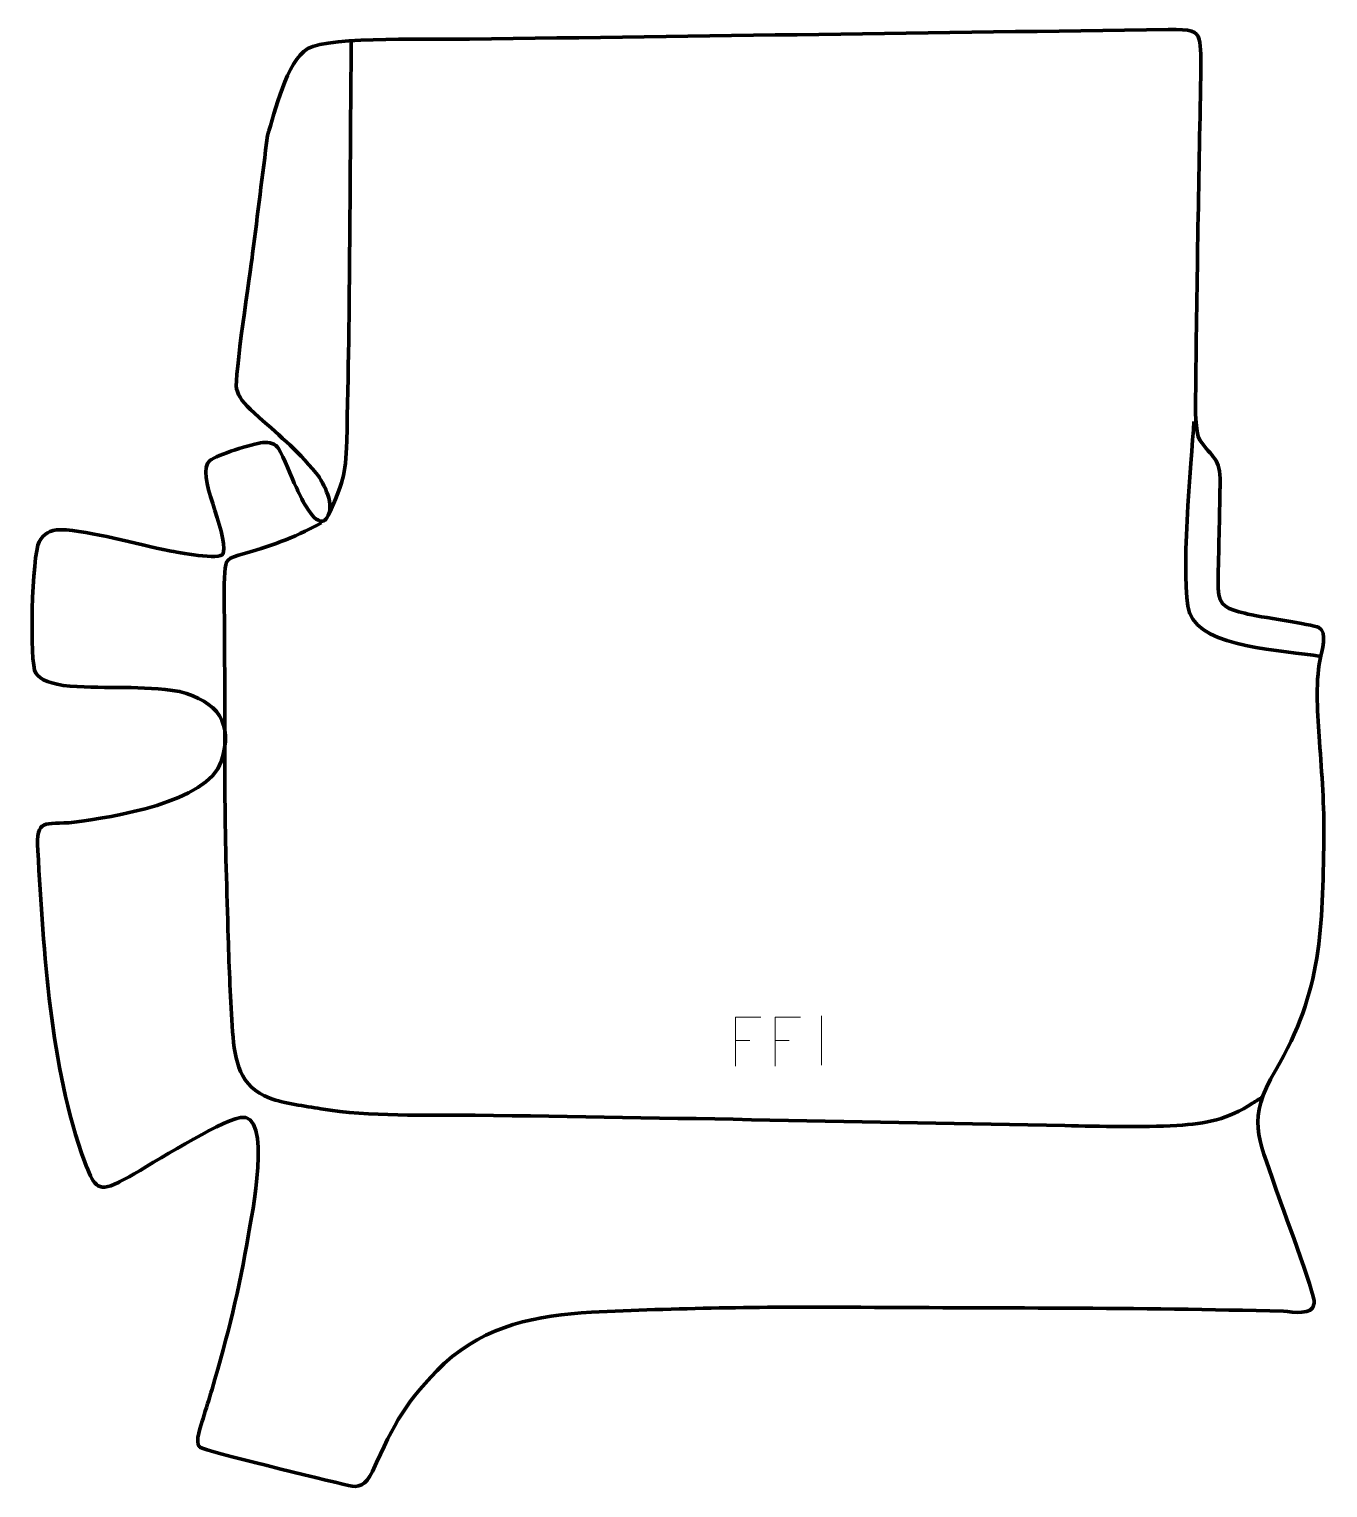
# Model space of a CAD drawing. Header units: millimetres. Extents: x -658 to 1, y -144 to 596.
import ezdxf

# ---------------------------------------------------------------- set-up
doc = ezdxf.new("R2010")
doc.units = ezdxf.units.MM
doc.header["$MEASUREMENT"] = 0
doc.layers.add('layer 1', color=7, linetype='Continuous', plot=False)
doc.layers.add('layer 2', color=7, linetype='Continuous')
doc.layers.add('layer 3', color=7, linetype='Continuous')

msp = doc.modelspace()

# ---------------------------------------------------------------- linework, layer by layer
at = {"layer": 'layer 1', "color": 250, "lineweight": 9}
for points in [[(-286.6666, 94.9635), (-286.6666, 94.9635), (-299.5406, 94.9635), (-299.5406, 94.9635), (-299.5406, 94.9635), (-299.5406, 94.9635), (-299.5406, 70.0099), (-299.5406, 70.0099)], [(-266.6666, 94.9635), (-266.6666, 94.9635), (-279.5406, 94.9635), (-279.5406, 94.9635), (-279.5406, 94.9635), (-279.5406, 94.9635), (-279.5406, 70.0099), (-279.5406, 70.0099)]]:
    msp.add_open_spline(points, degree=3, knots=[0, 0, 0, 0, 0.33333333, 0.33333333, 0.33333333, 0.33333333, 1, 1, 1, 1], dxfattribs=at)
for points in [[(-255.9566, 95.5709), (-255.9566, 95.5709), (-255.9566, 70.5968), (-255.9566, 70.5968)], [(-299.5406, 83.0838), (-299.5406, 83.0838), (-292.3725, 83.0838), (-292.3725, 83.0838)], [(-279.5406, 83.0838), (-279.5406, 83.0838), (-272.3725, 83.0838), (-272.3725, 83.0838)]]:
    msp.add_open_spline(points, degree=3, dxfattribs=at)
at = {"layer": 'layer 2', "color": 142, "lineweight": 158}
for points, knots in [([(-494.3136, 589.9422), (-495.1009, 522.2894), (-494.8792, 454.6358), (-496.64, 386.9954), (-496.64, 386.9954), (-497.1179, 368.8196), (-498.696, 365.8955), (-505.8287, 349.563)], [0, 0, 0, 0, 0.33333333, 0.33333333, 0.33333333, 0.33333333, 1, 1, 1, 1]), ([(-67.2088, 396.8419), (-68.3734, 376.9849), (-74.4262, 315.339), (-69.4345, 299.832), (-69.4345, 299.832), (-62.7884, 281.8726), (-21.9638, 281.0413), (-2.922, 277.7744)], [0, 0, 0, 0, 0.33333333, 0.33333333, 0.33333333, 0.33333333, 1, 1, 1, 1]), ([(-509.394, 345.4469), (-524.9397, 337.232), (-534.8092, 333.8921), (-551.5488, 329.052), (-551.5488, 329.052), (-558.7386, 326.9714), (-558.0275, 325.5749), (-558.5571, 317.6316), (-558.5571, 317.6316), (-559.1394, 308.8991), (-558.629, 299.7966), (-558.547, 291.0211), (-558.547, 291.0211), (-558.4952, 262.5665), (-558.4483, 234.112), (-558.3428, 205.6575), (-558.3428, 205.6575), (-558.2193, 182.4881), (-557.3713, 158.5407), (-556.7082, 135.3235), (-556.7082, 135.3235), (-556.2518, 119.3401), (-555.5822, 103.428), (-554.4585, 87.4755), (-554.4585, 87.4755), (-553.3744, 72.5703), (-551.0148, 59.7523), (-535.6696, 53.7552), (-535.6696, 53.7552), (-528.2545, 51.1321), (-517.6883, 49.7829), (-509.8234, 48.4913), (-509.8234, 48.4913), (-484.3788, 44.2788), (-457.3067, 45.4656), (-431.5359, 45.177), (-431.5359, 45.177), (-331.9015, 43.9304), (-232.2819, 41.7157), (-132.6567, 39.916), (-132.6567, 39.916), (-114.587, 39.5918), (-93.7093, 38.9518), (-75.8333, 40.0076), (-75.8333, 40.0076), (-60.6357, 40.9053), (-50.2198, 43.1402), (-37.4149, 51.2756), (-37.4149, 51.2756), (-35.7285, 52.347), (-34.0484, 53.4161), (-32.3526, 54.4733)], [0, 0, 0, 0, 0.07142857, 0.07142857, 0.07142857, 0.07142857, 0.14285714, 0.14285714, 0.14285714, 0.14285714, 0.21428571, 0.21428571, 0.21428571, 0.21428571, 0.28571429, 0.28571429, 0.28571429, 0.28571429, 0.35714286, 0.35714286, 0.35714286, 0.35714286, 0.42857143, 0.42857143, 0.42857143, 0.42857143, 0.5, 0.5, 0.5, 0.5, 0.57142857, 0.57142857, 0.57142857, 0.57142857, 0.64285714, 0.64285714, 0.64285714, 0.64285714, 0.71428571, 0.71428571, 0.71428571, 0.71428571, 0.78571429, 0.78571429, 0.78571429, 0.78571429, 0.85714286, 0.85714286, 0.85714286, 0.85714286, 1, 1, 1, 1])]:
    msp.add_open_spline(points, degree=3, knots=knots, dxfattribs=at)
at = {"layer": 'layer 3', "color": 242, "lineweight": 158}
msp.add_open_spline([(-54.0196, 361.0575), (-54.1419, 344.7522), (-54.8216, 328.4257), (-54.9724, 312.1766), (-54.9724, 312.1766), (-54.5854, 302.7417), (-49.8254, 301.8635), (-41.3776, 299.6204), (-41.3776, 299.6204), (-33.9686, 297.6531), (-7.5494, 294.2392), (-3.8422, 292.401), (-3.8422, 292.401), (0.6903, 290.1537), (-2.4345, 280.1379), (-3.185, 276.3897), (-3.185, 276.3897), (-5.8421, 263.1201), (-4.394, 248.0681), (-3.5074, 234.5794), (-3.5074, 234.5794), (-2.4222, 218.0681), (-1.0372, 201.988), (-1.2862, 185.3974), (-1.2862, 185.3974), (-2.2194, 140.0097), (-1.8508, 108.4525), (-25.8652, 67.9211), (-25.8652, 67.9211), (-40.458, 42.7499), (-34.6528, 34.5767), (-26.005, 8.8628), (-26.005, 8.8628), (-23.1539, 0.652), (-5.6932, -45.8877), (-6.1877, -50.1105), (-6.1877, -50.1105), (-6.9713, -56.8033), (-16.882, -54.3627), (-21.8611, -54.2167), (-21.8611, -54.2167), (-95.2817, -52.1609), (-169.3391, -52.7418), (-242.8584, -52.1045), (-242.8584, -52.1045), (-285.5037, -51.8382), (-330.0387, -52.6355), (-372.6265, -54.7128), (-372.6265, -54.7128), (-400.4159, -56.1816), (-425.892, -61.3262), (-447.2187, -80.6643), (-447.2187, -80.6643), (-466.9605, -100.103), (-472.3202, -110.6327), (-483.5524, -135.3575), (-483.5524, -135.3575), (-487.3144, -142.9081), (-490.6039, -143.7095), (-495.6555, -142.5217), (-495.6555, -142.5217), (-508.6756, -139.4605), (-567.8535, -125.2804), (-571.0724, -123.0264), (-571.0724, -123.0264), (-573.9831, -120.9881), (-570.261, -111.2673), (-569.4474, -108.5234), (-569.4474, -108.5234), (-567.9746, -103.5561), (-566.3523, -98.6512), (-564.9053, -93.6706), (-564.9053, -93.6706), (-556.9325, -66.3262), (-551.1281, -43.3315), (-546.4116, -15.1548), (-546.4116, -15.1548), (-545.0547, -7.1748), (-533.8963, 47.4814), (-550.5665, 44.0212), (-550.5665, 44.0212), (-562.3377, 41.5779), (-594.5854, 21.1053), (-606.8928, 14.0022), (-606.8928, 14.0022), (-608.6829, 13.0293), (-610.4734, 12.0918), (-612.2837, 11.1579), (-612.2837, 11.1579), (-623.9531, 5.199), (-624.977, 10.8738), (-629.4436, 21.3466), (-629.4436, 21.3466), (-647.2798, 70.9717), (-650.0812, 126.9791), (-653.2546, 179.32), (-653.2546, 179.32), (-654.06, 196.0881), (-650.2456, 192.362), (-634.8046, 193.6876), (-634.8046, 193.6876), (-615.7105, 196.3168), (-567.1595, 203.6657), (-560.2805, 224.4384), (-560.2805, 224.4384), (-553.7661, 244.1102), (-562.1538, 254.8894), (-581.3577, 260.0172), (-581.3577, 260.0172), (-601.0825, 263.1268), (-617.6431, 261.3572), (-636.8642, 262.6513), (-636.8642, 262.6513), (-646.8159, 263.6914), (-651.8613, 265.8943), (-654.2848, 269.3144), (-654.2848, 269.3144), (-657.6079, 274.0038), (-656.213, 329.328), (-652.4908, 335.9151), (-652.4908, 335.9151), (-650.3353, 339.7297), (-646.9797, 342.1595), (-641.8451, 342.028), (-641.8451, 342.028), (-626.1825, 341.627), (-603.3778, 334.4679), (-586.5133, 331.306), (-586.5133, 331.306), (-582.696, 330.6046), (-560.4086, 326.1452), (-559.2477, 329.952), (-559.2477, 329.952), (-556.6157, 341.3962), (-573.8692, 370.2663), (-566.0023, 377.0612), (-566.0023, 377.0612), (-562.6136, 379.9881), (-544.2189, 385.522), (-539.24, 386.1995), (-539.24, 386.1995), (-535.8054, 386.4479), (-532.7849, 385.7411), (-531.1694, 383.1302), (-531.1694, 383.1302), (-528.5663, 378.923), (-524.6575, 368.6348), (-522.2563, 363.5497), (-522.2563, 363.5497), (-520.2934, 359.3928), (-514.4689, 346.037), (-508.9538, 346.2547), (-508.9538, 346.2547), (-507.8766, 346.4917), (-507.3549, 347.2214), (-506.7003, 347.9866), (-506.7003, 347.9866), (-502.2988, 354.1133), (-508.074, 365.5004), (-512.0871, 370.6126), (-512.0871, 370.6126), (-522.6519, 383.327), (-531.4466, 390.3237), (-543.4571, 401.0809), (-543.4571, 401.0809), (-549.0359, 406.0776), (-551.5951, 409.7126), (-552.5069, 413.4252), (-552.5069, 413.4252), (-553.7556, 418.5101), (-545.4833, 472.7492), (-544.3282, 482.0304), (-544.3282, 482.0304), (-541.8227, 501.9543), (-539.3171, 521.8783), (-536.8116, 541.8022), (-536.8116, 541.8022), (-533.0434, 553.6124), (-527.2238, 579.526), (-516.3436, 585.8968), (-516.3436, 585.8968), (-505.5954, 592.1902), (-449.0176, 590.4931), (-434.3946, 590.6803), (-434.3946, 590.6803), (-316.3153, 592.279), (-198.2364, 593.9153), (-80.1582, 595.5886), (-80.1582, 595.5886), (-68.5761, 595.7527), (-65.6622, 594.941), (-64.511, 590.5457), (-64.511, 590.5457), (-63.541, 586.8424), (-63.5149, 580.3797), (-63.6849, 571.9663), (-63.6849, 571.9663), (-64.7757, 517.7555), (-65.7819, 463.2192), (-66.3108, 409.0096), (-66.3108, 409.0096), (-66.3562, 404.349), (-66.6458, 391.1974), (-64.1426, 387.4839), (-64.1426, 387.4839), (-58.1336, 378.5696), (-53.5345, 378.0698), (-53.8839, 365.8677), (-53.8839, 365.8677), (-53.93, 364.2579), (-53.9872, 362.6702), (-54.0196, 361.0575)], degree=3, knots=[0, 0, 0, 0, 0.01851852, 0.01851852, 0.01851852, 0.01851852, 0.03703704, 0.03703704, 0.03703704, 0.03703704, 0.05555556, 0.05555556, 0.05555556, 0.05555556, 0.07407407, 0.07407407, 0.07407407, 0.07407407, 0.09259259, 0.09259259, 0.09259259, 0.09259259, 0.11111111, 0.11111111, 0.11111111, 0.11111111, 0.12962963, 0.12962963, 0.12962963, 0.12962963, 0.14814815, 0.14814815, 0.14814815, 0.14814815, 0.16666667, 0.16666667, 0.16666667, 0.16666667, 0.18518519, 0.18518519, 0.18518519, 0.18518519, 0.2037037, 0.2037037, 0.2037037, 0.2037037, 0.22222222, 0.22222222, 0.22222222, 0.22222222, 0.24074074, 0.24074074, 0.24074074, 0.24074074, 0.25925926, 0.25925926, 0.25925926, 0.25925926, 0.27777778, 0.27777778, 0.27777778, 0.27777778, 0.2962963, 0.2962963, 0.2962963, 0.2962963, 0.31481481, 0.31481481, 0.31481481, 0.31481481, 0.33333333, 0.33333333, 0.33333333, 0.33333333, 0.35185185, 0.35185185, 0.35185185, 0.35185185, 0.37037037, 0.37037037, 0.37037037, 0.37037037, 0.38888889, 0.38888889, 0.38888889, 0.38888889, 0.40740741, 0.40740741, 0.40740741, 0.40740741, 0.42592593, 0.42592593, 0.42592593, 0.42592593, 0.44444444, 0.44444444, 0.44444444, 0.44444444, 0.46296296, 0.46296296, 0.46296296, 0.46296296, 0.48148148, 0.48148148, 0.48148148, 0.48148148, 0.5, 0.5, 0.5, 0.5, 0.51851852, 0.51851852, 0.51851852, 0.51851852, 0.53703704, 0.53703704, 0.53703704, 0.53703704, 0.55555556, 0.55555556, 0.55555556, 0.55555556, 0.57407407, 0.57407407, 0.57407407, 0.57407407, 0.59259259, 0.59259259, 0.59259259, 0.59259259, 0.61111111, 0.61111111, 0.61111111, 0.61111111, 0.62962963, 0.62962963, 0.62962963, 0.62962963, 0.64814815, 0.64814815, 0.64814815, 0.64814815, 0.66666667, 0.66666667, 0.66666667, 0.66666667, 0.68518519, 0.68518519, 0.68518519, 0.68518519, 0.7037037, 0.7037037, 0.7037037, 0.7037037, 0.72222222, 0.72222222, 0.72222222, 0.72222222, 0.74074074, 0.74074074, 0.74074074, 0.74074074, 0.75925926, 0.75925926, 0.75925926, 0.75925926, 0.77777778, 0.77777778, 0.77777778, 0.77777778, 0.7962963, 0.7962963, 0.7962963, 0.7962963, 0.81481481, 0.81481481, 0.81481481, 0.81481481, 0.83333333, 0.83333333, 0.83333333, 0.83333333, 0.85185185, 0.85185185, 0.85185185, 0.85185185, 0.87037037, 0.87037037, 0.87037037, 0.87037037, 0.88888889, 0.88888889, 0.88888889, 0.88888889, 0.90740741, 0.90740741, 0.90740741, 0.90740741, 0.92592593, 0.92592593, 0.92592593, 0.92592593, 0.94444444, 0.94444444, 0.94444444, 0.94444444, 0.96296296, 0.96296296, 0.96296296, 0.96296296, 1, 1, 1, 1], dxfattribs=at)

doc.saveas('drawing.dxf')
